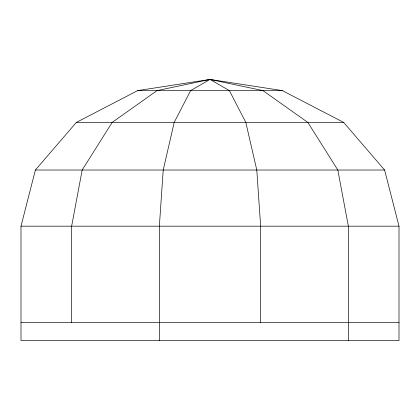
<?xml version="1.0" encoding="UTF-8"?>
<svg xmlns="http://www.w3.org/2000/svg" width="420" height="420" viewBox="0 0 420 420"><rect width="100%" height="100%" fill="white"/><g stroke="black" fill="none" stroke-linecap="round" stroke-linejoin="round"><path stroke-width="0.63" d="M21 226.18L35.385 170.021L76.356 122.409L137.671 90.599L210 79.427L282.329 90.599L343.644 122.409L384.615 170.021L399 226.18L399 340.573L21 340.573L21 226.18L399 226.18M137.671 90.599L282.329 90.599M76.356 122.409L343.644 122.409M35.385 170.021L384.615 170.021M21 322.507L399 322.507M348.358 340.573L348.358 226.18L337.827 170.021L307.834 122.409L262.946 90.599L210 79.427L157.054 90.599L112.166 122.409L82.173 170.021L71.642 226.18L71.642 322.507M260.642 322.507L260.642 226.18L256.788 170.021L245.81 122.409L229.378 90.599L210 79.427L190.622 90.599L174.19 122.409L163.212 170.021L159.359 226.18L159.359 340.573"/></g></svg>
